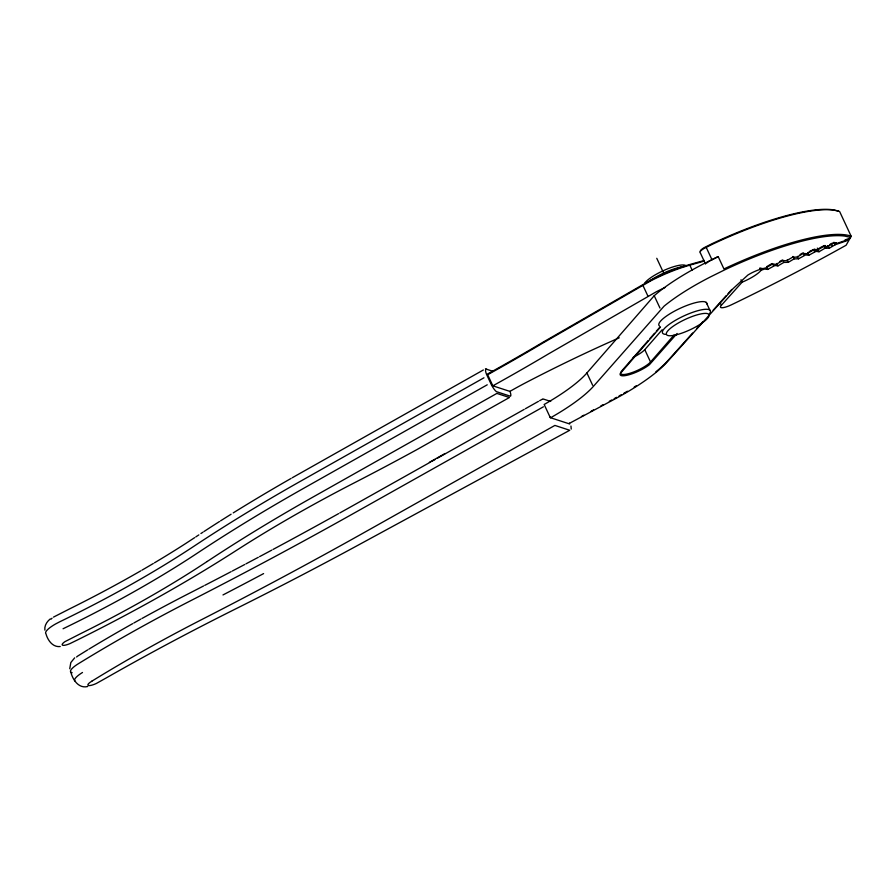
<?xml version="1.0" encoding="UTF-8"?>
<svg xmlns="http://www.w3.org/2000/svg" width="896" height="896" viewBox="0 0 896 896"><rect width="100%" height="100%" fill="white"/><g stroke="black" fill="none" stroke-linecap="round" stroke-linejoin="round"><path stroke-width="1.34" d="M571.245 429.094L570.954 426.014M849.968 238.224L851.133 236.186L839.608 211.49A129.506 31.55 -25 0 0 712.432 244.261L704.021 248.494A8.624 2.106 -25 0 0 700.358 252.941L705.533 264.051M569.296 423.147L569.688 423.976L550.301 417.648L544.152 404.477A91.683 22.333 -25 0 0 586.902 372.96L654.214 295.714L657.227 293.16A94.73 23.072 -25 0 1 703.976 263.648L718.189 256.603L723.946 268.957A129.506 31.55 -25 0 1 851.133 236.186M648.189 340.547L621.914 370.698A17.17 4.178 -25 0 0 629.877 373.296A17.17 4.178 -25 0 0 650.541 362.018L674.106 334.981M650.003 338.464L654.528 333.267M656.342 331.184L659.971 327.029M660.486 327.04L620.29 373.498A18.11 4.413 -25 0 0 629.91 374.506A18.11 4.413 -25 0 0 649.466 364.65L677.085 333.48M633.136 357.37A17.17 4.178 -25 0 0 644.784 349.675L662.133 329.762M692.608 333.066L667.554 360.965A99.366 24.203 -25 0 1 655.85 371.829M696.718 328.496L702.867 321.653M713.138 310.218L726.197 295.669M728.067 293.597L731.797 289.442M721.358 305.29L742.112 282.184A20.608 5.018 -25 0 0 761.152 270.234L764.557 269.069L767.715 269.427L774.827 265.53L777.974 265.888L783.866 262.416L788.245 262.349L794.125 258.877L798.504 258.821L805.616 254.923L808.763 255.282L815.886 251.384L819.034 251.742L824.914 248.27L829.293 248.214L835.184 244.742L849.128 239.938L846.104 245.235A553.358 134.803 -25 0 1 735.818 302.691L731.17 304.92A10.17 2.475 -25 0 1 722.21 307.742A10.17 2.475 -25 0 1 721.358 305.29L720.238 302.882M50.243 618.946C46.906 621.589 44.24 625.699 44.867 630.123M74.682 657.832L70.829 662.558L69.742 668.73M194.678 537.634L185.707 543.502A341.163 83.115 -25 0 1 154.426 562.845M53.491 617.109L69.81 608.787A341.163 83.115 -25 0 0 140.829 570.808M87.774 649.824L77.728 656.062A8.434 2.061 -25 0 0 76.597 656.992M766.92 266.538L771.635 263.76M779.542 261.621L781.894 260.232M800.072 254.542L802.424 253.154M809.155 251.709L811.507 250.32M817.062 249.558L821.778 246.781M829.685 244.63L832.037 243.242M704.099 261.15L689.819 265.16A58.8 14.325 -25 0 0 651.134 280.65L542.998 342.978A615.765 150.013 -25 0 1 487.659 374.718L492.845 385.829L509.902 391.395A128.722 31.36 -25 0 1 526.691 382.222A392.605 95.648 -25 0 1 606.805 343.336L619.248 337.781M665.011 287.538A58.8 14.325 -25 0 0 656.309 291.76L548.184 354.088A615.765 150.013 -25 0 1 492.845 385.829M483.37 369.97L300.373 473.166A548.251 133.56 -25 0 0 292.219 477.781M483.963 377.798L300.698 481.141A557.782 135.89 -25 0 0 194.387 545.944A331.173 80.674 -25 0 1 59.808 621.757L55.44 624.042A18.861 4.592 -25 0 0 45.931 633.718C47.734 640.248 52.606 647.416 60.234 646.542M487.234 384.798L303.968 488.141A557.782 135.89 -25 0 0 197.646 552.944A331.173 80.674 -25 0 1 63.067 628.757M429.374 462.336L445.054 453.522M430.181 462.258L351.747 506.285A1266.014 308.426 -25 0 1 339.808 512.949M431.39 461.574L435.008 459.547M437.416 458.192L524.182 409.405M525.37 408.733L538.44 401.374M539.627 400.714L542.606 399.078M543.424 406.795L352.218 514.181A1256.472 306.096 -25 0 1 191.554 600.264A459.043 111.832 -25 0 0 78.411 663.701A18.502 4.502 -25 0 0 72.162 672.75M581.437 416.528L583.856 415.206M591.136 411.23L593.566 409.909M600.846 405.933L603.266 404.611M609.336 401.296L611.766 399.974M614.186 398.642L616.616 397.32M707.963 262.024A8.624 2.106 -25 0 1 709.789 260.848L718.189 256.603M845.018 239.926L848.725 238.65M704.334 260.445L689.046 264.723A57.87 14.101 -25 0 0 650.966 279.978L543.021 342.194A616.806 150.259 -25 0 1 487.581 373.99L487.659 374.718M87.662 686.515C78.68 688.811 72.733 679.75 70.84 672.179M486.606 369.253L485.957 369.275A9.05 2.206 61.4 0 0 486.472 374.214L491.658 385.325A9.05 2.206 61.4 0 0 496.373 391.63L510.451 396.222A9.05 2.218 61.4 0 0 509.936 391.294M833.213 242.547L836.371 242.906M822.954 246.086L826.101 246.445M812.683 249.626L815.842 249.984M838.331 211.086L832.608 209.754A128.565 31.315 -25 0 0 712.186 243.634L704.043 247.722A7.694 1.87 -25 0 0 700.336 251.283M485.408 368.861L492.946 371.314M543.29 399.022L550.704 401.442M549.92 416.819L550.603 417.749A92.658 22.568 -25 0 0 593.835 385.885L664.048 306.186A93.778 22.848 -25 0 1 710.338 276.976L724.461 269.976A128.565 31.326 -25 0 1 844.883 236.096L850.618 237.418L849.71 239.008L837.334 243.275L833.952 242.883L827.624 246.613L823.682 246.422L817.354 250.152L813.422 249.962L807.094 253.691L803.152 253.49L796.824 257.219L792.893 257.029L786.565 260.758L782.634 260.557L776.306 264.298L772.363 264.096L766.035 267.826L762.81 268.654A14.773 3.595 -25 0 0 747.925 275.005L733.141 288.557L667.15 362.018A98.448 23.979 -25 0 1 616.683 398.048L569.386 423.36M834.053 242.312L835.184 244.742M831.275 243.947L832.406 246.378M828.162 245.784L829.293 248.214M827.669 245.728L828.8 248.158M825.014 245.426L826.146 247.856M823.782 245.84L824.914 248.27M817.331 248.102L819.034 251.742M814.744 248.954L815.886 251.384M813.523 249.379L814.654 251.81M807.632 252.851L808.763 255.282M803.253 252.918L804.395 255.349M797.373 256.39L798.504 258.821M792.994 256.446L794.125 258.877M787.102 259.918L788.245 262.349M782.734 259.986L783.866 262.416M776.843 263.458L777.974 265.888M772.464 263.525L773.595 265.955M766.584 266.997L767.715 269.427M760.021 267.803L761.152 270.234M740.992 279.776L742.112 282.184M706.205 247.374L711.973 259.717M689.819 265.16L692.115 270.099M706.216 302.378L709.8 310.061M656.768 258.294L663.208 272.104M654.214 295.714L659.971 308.056M642.802 285.13L647.987 296.24M644.784 349.675L650.541 362.018M586.902 372.96L592.659 385.302M74.928 680.96A18.502 4.502 -25 0 1 82.499 672.482M263.603 573.597A1256.472 306.096 -25 0 1 222.981 594.944M338.61 513.621A1266.014 308.426 -25 0 1 273.078 549.416M271.858 550.077A1266.014 308.426 -25 0 1 259.549 556.651M258.317 557.301A1266.014 308.426 -25 0 1 245.963 563.853M244.731 564.502A1266.014 308.426 -25 0 1 232.221 571.077M231.078 571.682A1266.014 308.426 -25 0 1 204.781 585.357M203.627 585.939A1266.014 308.426 -25 0 1 189.907 592.995A449.243 109.446 -25 0 0 142.005 618.453M88.861 649.163A449.243 109.446 -25 0 1 132.698 623.638M133.862 622.989A449.243 109.446 -25 0 1 140.84 619.102M759.797 268.822A13.81 3.36 -25 0 1 761.936 268.251M636.35 385.706A99.366 24.203 -25 0 1 634.178 387.083M627.39 391.205A99.366 24.203 -25 0 1 623.874 393.266M621.488 394.621A99.366 24.203 -25 0 1 619.058 395.976M706.586 263.144A8.624 2.106 -25 0 1 707.213 262.606M649.824 280.952A26.376 6.429 -25 0 1 682.718 266.65M683.838 266.493A26.376 6.429 -25 0 1 686.448 266.325M644.571 283.259A23.475 5.723 -25 0 1 665.661 269.64A23.475 5.723 -25 0 1 685.922 265.675M153.306 563.506A341.163 83.115 -25 0 1 141.971 570.147M51.117 619.147A8.781 2.139 -25 0 1 52.069 618.184M195.798 536.906A548.251 133.56 -25 0 1 198.856 534.89M200.906 533.534A548.251 133.56 -25 0 1 202.966 532.19M203.997 531.518A548.251 133.56 -25 0 1 219.475 521.539M220.528 520.878A548.251 133.56 -25 0 1 231.101 514.214M233.229 512.893A548.251 133.56 -25 0 1 291.066 478.442M665.258 334.354A26.376 6.429 -25 0 1 683.894 315.918A26.376 6.429 -25 0 1 709.464 313.846M659.422 325.931A26.376 6.429 -25 0 1 680.31 308.235A26.376 6.429 -25 0 1 706.866 303.923M91.851 681.173L90.014 682.405A8.434 2.061 -25 0 0 88.614 685.552A8.434 2.061 -25 0 0 96.286 683.502L105.918 678.115A688.979 167.843 -25 0 1 235.57 608.944A1017.363 247.845 -25 0 0 358.333 545.059L569.733 430.27L554.893 425.421L364.022 532.627A1266.014 308.426 -25 0 1 202.194 619.338A449.243 109.446 -25 0 0 100.05 676.155L91.851 681.173M207.256 561.456L197.154 568.053A341.163 83.115 -25 0 1 81.256 633.338L64.938 641.659A8.781 2.139 -25 0 0 62.574 645.232A8.781 2.139 -25 0 0 69.843 643.664L77.538 639.912A469.538 114.386 -25 0 0 236.118 550.581L244.989 544.936A410.894 100.106 -25 0 1 353.931 483.034A726.578 177.005 -25 0 0 417.245 449.434L509.421 397.51L496.866 393.411L311.819 497.717A548.251 133.56 -25 0 0 207.256 561.456M676.491 334.768A23.475 5.723 -25 0 0 709.083 315.482A23.475 5.723 -25 0 0 677.466 323.49A23.475 5.723 -25 0 0 676.491 334.768"/></g></svg>
